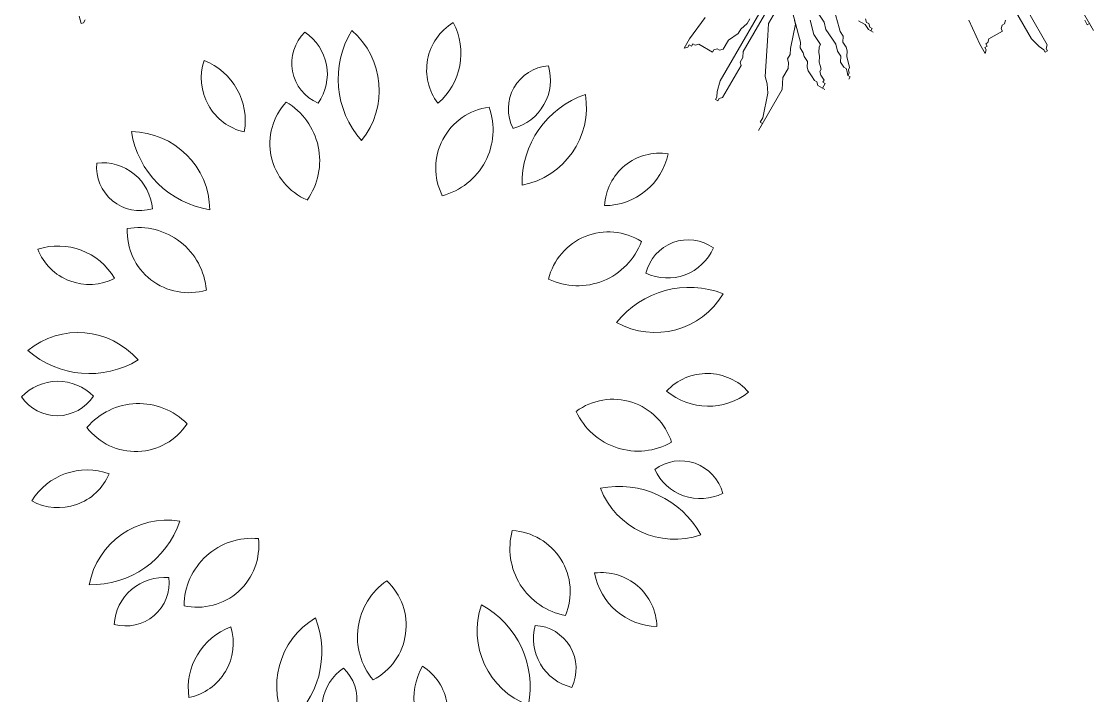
# Model space of a CAD drawing. Header units: millimetres. Extents: x -37049 to 129367, y 25385 to 90033.
# Drawn here: x 17349 to 19151, y 53866 to 55000 of the extents above; entities that cross this region are included whole.
import ezdxf

# ---------------------------------------------------------------- set-up
doc = ezdxf.new("R2010")
doc.units = ezdxf.units.MM
doc.header["$MEASUREMENT"] = 0
doc.layers.add('NCAY', color=3, linetype='Continuous', lineweight=13)

# ---------------------------------------------------------------- blocks, each defined once
blk = doc.blocks.new('A$C0BA2582E')
at = {"layer": 'NCAY', "color": 220}
for points in [[(950.6, 237.4), (990.5, 168.3), (983.9, 179.8), (980, 177.6), (975.6, 185.3)], [(881.6, 197.6), (912.6, 143.8), (911, 137.7), (913.2, 133.9), (909.4, 131.7), (907.1, 135.5), (898.9, 141), (886.2, 154.1), (793, 315.4)], [(842.6, 185.3), (841, 179.3), (837.1, 177), (835.5, 171), (837.7, 167.2), (814.7, 153.9), (813.1, 147.8), (809.3, 145.6), (811.5, 141.8), (807.7, 139.5), (809.9, 135.7), (808.3, 129.6), (799.4, 145), (781, 185.6)], [(607.4, 187.9), (609, 181.8), (612.9, 179.6), (614.5, 173.6), (618.3, 171.4), (616.1, 167.5), (619.9, 165.3), (612.3, 169.7), (606.8, 178), (595.3, 184.6)], [(554.7, 202.9), (562.8, 172.7), (564.4, 166.6), (569.9, 158.3), (569.3, 148.5), (574.8, 140.2), (576.4, 134.1), (575.8, 124.2), (580.6, 106.1), (578.4, 102.2), (580, 96.2), (577.8, 92.3), (581.7, 90.1), (579.4, 86.3), (581.7, 90.1), (577.8, 92.3), (576.2, 98.4), (574.6, 104.4), (570.7, 106.7), (565.3, 114.9), (565.9, 124.8), (560.4, 133.1), (557.2, 145.2), (551.7, 153.5), (540.8, 170), (537.6, 182.1), (526.7, 198.7)], [(514, 185.5), (520.5, 161.3), (531.4, 144.8), (529.2, 140.9), (528.6, 131), (530.2, 125), (529.6, 115.1), (531.2, 109), (532.8, 103), (530.6, 99.1), (532.2, 93.1), (537.7, 84.8), (535.4, 81), (539.3, 78.7), (534.8, 71.1), (538.7, 68.8), (527.2, 75.5), (525.6, 81.5), (521.7, 83.8), (516.3, 92), (510.8, 100.3), (509.2, 106.4), (509.8, 116.2), (504.3, 124.5), (502.7, 130.6), (497.3, 138.8), (497.9, 148.7), (494.6, 160.8), (481.7, 209.3)], [(488.2, 185.1), (489.8, 179), (481.3, 137.8), (480.7, 127.9), (476.3, 120.2), (477.9, 114.2), (477.3, 104.3), (468.4, 88.9), (467.2, 69.1), (427.3, 0), (434, 11.5), (430.2, 13.7), (434.6, 21.4), (443, 62.6), (442, 78.6), (438.8, 90.7), (443, 159.9), (443.6, 169.8), (444.2, 179.7), (459.7, 206.6)], [(459.3, 232.5), (401.6, 132.6), (401, 122.7), (396.6, 115), (398.2, 109), (367.2, 55.2), (361.1, 53.6), (358.9, 49.8), (355.1, 52), (357.3, 55.8), (357.9, 65.7), (362.9, 83.3), (456, 244.6)], [(412.9, 187.6), (408.4, 179.9), (398, 170.6), (393.5, 162.9), (377, 152), (368.1, 136.6), (362.1, 135), (358.2, 137.2), (352.2, 135.6), (350, 131.7), (326.9, 145), (320.9, 143.4), (317.1, 145.6), (314.8, 141.8), (311, 144), (308.8, 140.1), (302.7, 138.5), (311.6, 153.9), (337.6, 190.1)]]:
    blk.add_lwpolyline(points, dxfattribs=at)
blk = doc.blocks.new('A$C52F234E3')
at = {"layer": 'NCAY', "color": 105}
blk.add_lwpolyline([(727.3, 12), (730.7, 0), (734.7, 1.1), (737.5, 6.2)], dxfattribs=at)
blk = doc.blocks.new('A$C7DB97BD3')
at = {"layer": 'NCAY'}
for centre, radius, start, end in [((967.5, 1423.6), 116.3, 121.4218, 217.1361), ((786.3, 1457.9), 137, 310.2594, 28.2985), ((659.1, 1437.5), 91.1, 134.4172, 246.6885), ((537.4, 1414.8), 105.2, 324.5671, 56.5387), ((861.9, 1404.6), 196.5, 148.8417, 221.3429), ((585, 1380), 166.7, 320.8936, 49.291), ((494.1, 1406.4), 116.3, 161.4218, 257.1361), ((333.2, 1316.2), 137, 350.2594, 68.2985), ((1114, 1341.3), 91.1, 94.4172, 206.6885), ((1006.1, 1402.2), 105.2, 284.5671, 16.5387), ((651, 1268.6), 129, 137.4168, 246.7512), ((483.5, 1232.7), 143, 324.6715, 59.4965), ((1248.1, 1185.8), 196.5, 108.8417, 181.3429), ((1020.2, 1344.9), 166.7, 280.8936, 9.291), ((999.2, 1217.2), 129, 97.4168, 206.7512), ((847.7, 1297.4), 143, 284.6715, 19.4965), ((229.1, 1127.1), 166.7, 0.8936, 89.291), ((425.3, 1324), 196.5, 188.8417, 261.3429), ((1341.2, 1132.4), 116.3, 81.4218, 177.1361), ((1224.4, 1275.2), 137, 270.2594, 348.2985), ((248.9, 1218.9), 91.1, 174.4172, 286.6885), ((170.2, 1123.2), 105.2, 4.5671, 96.5387), ((351.2, 1084.2), 129, 177.4168, 286.7512), ((245.9, 949.1), 143, 4.6715, 99.4965), ((1232.8, 954), 129, 57.4168, 166.7512), ((1168.4, 1112.8), 143, 244.6715, 339.4965), ((1400.6, 975.3), 91.1, 54.4172, 166.6885), ((77.2, 916.4), 137, 30.2594, 108.2985), ((142.5, 1088.9), 116.3, 201.4218, 297.1361), ((1357.1, 1091.3), 105.2, 244.5671, 336.5387), ((1403.4, 769.9), 196.5, 68.8417, 141.3429), ((1331, 1038.3), 166.7, 240.8936, 329.291), ((119, 704.7), 166.7, 40.8936, 129.291), ((142.8, 981.6), 196.5, 228.8417, 301.3429), ((76.4, 663.8), 105.2, 44.5671, 136.5387), ((1440.4, 669.2), 116.3, 41.4218, 137.1361), ((1442.7, 853.6), 137, 230.2594, 308.2985), ((75.2, 787.7), 91.1, 214.4172, 326.6885), ((246.4, 579.1), 143, 44.6715, 139.4965), ((1242.6, 602.2), 129, 17.4168, 126.7512), ((1295.3, 765.2), 143, 204.6715, 299.4965), ((240.1, 750.3), 129, 217.4168, 326.7512), ((1384.8, 510.7), 91.1, 14.4172, 126.6885), ((138.1, 445.6), 137, 70.2594, 148.2985), ((77.2, 619.7), 116.3, 241.4218, 337.1361), ((1426, 627.5), 105.2, 204.5671, 296.5387), ((1254.9, 351.6), 196.5, 28.8417, 101.3429), ((1372, 603.7), 166.7, 200.8936, 289.291), ((306.2, 310.3), 166.7, 80.8936, 169.291), ((146.4, 537.7), 196.5, 268.8417, 341.3429), ((1169.1, 417.4), 143, 164.6715, 259.4965), ((1023.9, 326.4), 129, 337.4168, 86.7512), ((484.5, 295.9), 143, 84.6715, 179.4965), ((369.6, 423.1), 129, 257.4168, 6.7512), ((1218.5, 250.6), 116.3, 1.4218, 97.1361), ((1338.9, 390.4), 137, 190.2594, 268.2985), ((299.8, 251.5), 105.2, 84.5671, 176.5387), ((219.3, 345.7), 91.1, 254.4172, 6.6885), ((848.9, 232.1), 143, 124.6715, 219.4965), ((679.2, 255.7), 129, 297.4168, 46.7512), ((1124, 244.3), 166.7, 160.8936, 249.291), ((872.3, 126.5), 196.5, 348.8417, 61.3429), ((703.1, 128.5), 166.7, 120.8936, 209.291), ((434.5, 200), 196.5, 308.8417, 21.3429), ((487.4, 124.1), 137, 110.2594, 188.2985), ((328.8, 218.3), 116.3, 281.4218, 17.1361), ((1180.8, 227.9), 105.2, 164.5671, 256.5387), ((1074.1, 164.9), 91.1, 334.4172, 86.6885), ((736, 79.4), 105.2, 124.5671, 216.5387), ((613.8, 99.7), 91.1, 294.4172, 46.6885), ((961.6, 102.3), 137, 150.2594, 228.2985), ((779.5, 72.5), 116.3, 321.4218, 57.1361)]:
    blk.add_arc(centre, radius, start, end, dxfattribs=at)

msp = doc.modelspace()

# ---------------------------------------------------------------- block references
at = {"layer": 'NCAY', "ltscale": 30}
for name, p in [('A$C52F234E3', (16719, 54996.7)), ('A$C0BA2582E', (18160.6, 54816.7))]:
    msp.add_blockref(name, p, dxfattribs=at)
at = {"layer": 'NCAY', "ltscale": 30, "xscale": 0.7999999999999998, "yscale": 0.7999999999999998, "zscale": 0.8, "rotation": 359.9999999999985}
msp.add_blockref('A$C7DB97BD3', (17349.4, 53779.7), dxfattribs=at)

doc.saveas('drawing.dxf')
